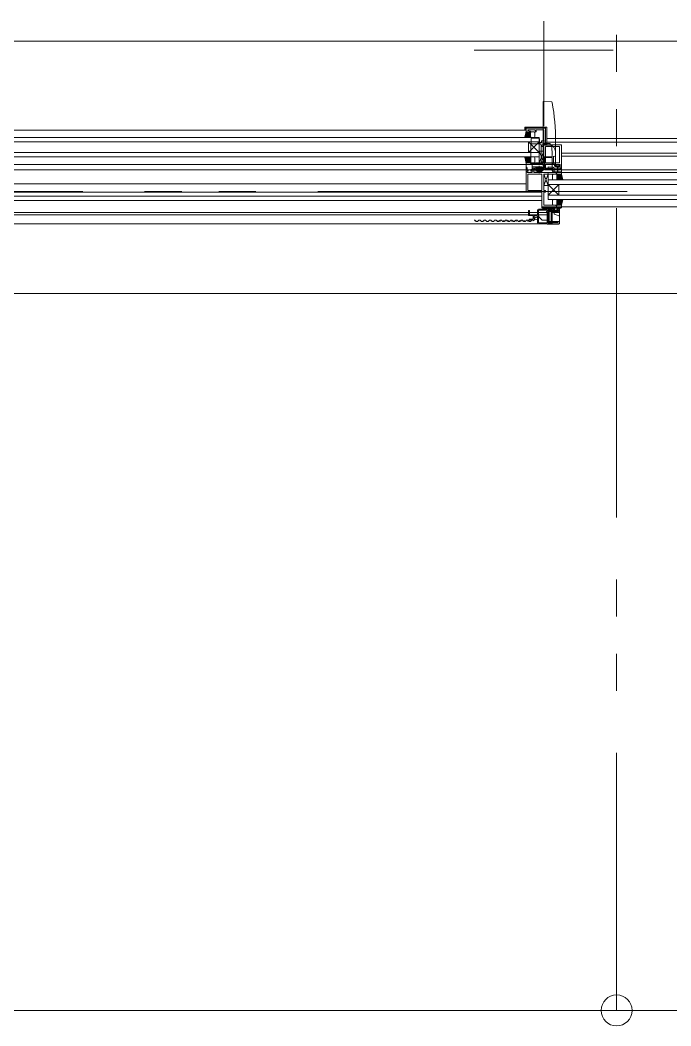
# Model space of a CAD drawing. Units: millimetres at full size. Extents: x -22551 to 92397, y -19340 to 14894.
# Drawn here: x -2013 to -1277, y -6919 to -5782 of the extents above; entities that cross this region are included whole.
import ezdxf

# ---------------------------------------------------------------- set-up
doc = ezdxf.new("R2010")
doc.units = ezdxf.units.MM
doc.header["$LTSCALE"] = 70
doc.header["$PDMODE"] = 32
doc.header["$PDSIZE"] = 35
doc.linetypes.add('DOUBLE_CHAIN1', pattern=[8.8, 5, -1, 0.6, -0.6, 0.6, -1])
doc.layers.add('0-0_NoName', color=7, linetype='Continuous', lineweight=15)
doc.layers.add('2-0_通芯', color=7, linetype='Continuous', lineweight=15)

# ---------------------------------------------------------------- blocks, each defined once
blk = doc.blocks.new('グループ部品-125')
at = {"layer": '2-0_通芯', "linetype": 'DOUBLE_CHAIN1'}
for p, q in [((-1338.39, -450.32), (-1338.39, -6725.7)), ((-21388.39, -5975.7), (23861.61, -5975.7))]:
    blk.add_line(p, q, dxfattribs=at)
at = {"layer": '2-0_通芯'}
for p, q in [((-1420.89, -5901.2), (-1420.89, -5782.74)), ((-5173.39, -5805.7), (-103.39, -5805.7)), ((-1342.39, -5815.7), (-1499.39, -5815.7)), ((-1421.39, -5874.21), (-1421.39, -5918.08)), ((-1412.2, -5874.01), (-1420.87, -5873.71)), ((-1442.09, -5902.6), (-1417.39, -5902.6)), ((-1442.09, -5902.6), (-1442.09, -5906)), ((-1417.39, -5902.6), (-1417.39, -5922.6)), ((-2573.39, -5914.5), (-1425.89, -5914.5)), ((-1440.89, -5906), (-2558.39, -5906)), ((-1440.89, -5908), (-1442.39, -5914.5)), ((-1436.12, -5908), (-1442.32, -5914.2)), ((-1441.99, -5914.5), (-1442.31, -5914.18)), ((-1440.58, -5914.5), (-1442.05, -5913.03)), ((-1437.53, -5908), (-1441.9, -5912.37)), ((-1439.16, -5914.5), (-1441.78, -5911.88)), ((-1437.75, -5914.5), (-1441.52, -5910.73)), ((-1438.95, -5908), (-1441.47, -5910.53)), ((-1436.33, -5914.5), (-1441.25, -5909.58)), ((-1435.89, -5909.19), (-1441.2, -5914.5)), ((-1440.36, -5908), (-1441.05, -5908.69)), ((-1435.89, -5913.53), (-1440.99, -5908.43)), ((-1440.89, -5904.3), (-1440.89, -5907.5)), ((-1435.89, -5908), (-1440.89, -5908)), ((-1419.39, -5903.8), (-1440.39, -5903.8)), ((-1435.89, -5912.12), (-1440, -5908)), ((-1435.89, -5910.6), (-1439.79, -5914.5)), ((-1435.89, -5910.7), (-1438.59, -5908)), ((-1435.89, -5912.02), (-1438.37, -5914.5)), ((-1435.89, -5909.29), (-1437.18, -5908)), ((-1435.89, -5913.43), (-1436.96, -5914.5)), ((-1435.89, -5914.5), (-1435.89, -5908)), ((-1435.89, -5909), (-1435.89, -5913.5)), ((-1431.89, -5908), (-1434.89, -5908)), ((-1434.89, -5914.5), (-1431.89, -5914.5)), ((-1430.89, -5913.5), (-1430.89, -5909)), ((-1425.89, -5943.07), (-1425.89, -5914.5)), ((-1425.89, -5919.5), (-2573.39, -5919.5)), ((-1437.89, -5919.5), (-1425.89, -5931.5)), ((-1437.89, -5931.5), (-1425.89, -5919.5)), ((-1437.89, -5919.5), (-1437.89, -5931.5)), ((-1426.03, -5916.01), (-1434.78, -5915.7)), ((-1425.55, -5916.46), (-1425.09, -5921.69)), ((-1423.29, -5920.3), (-1424.85, -5920.27)), ((-1423.89, -5923.04), (-1423.89, -5942.81)), ((-1419.89, -5918.08), (-1423.29, -5918.08)), ((-1423.29, -5920.68), (-1423.29, -5918.08)), ((-1419.89, -5918.74), (-1423.29, -5918.74)), ((-1423.29, -5920.68), (-1419.89, -5920.68)), ((-1421.39, -5949.19), (-1421.39, -5920.82)), ((-1421.39, -5925.19), (-1421.16, -5923.64)), ((-1420.65, -5923.22), (-1411.8, -5923.52)), ((-1419.89, -5920.68), (-1419.89, -5923.24)), ((-1417.89, -5920.02), (-1417.89, -5923.31)), ((-1417.39, -5915.7), (-183.39, -5915.7)), ((-223.39, -5919.6), (-1417.39, -5919.6)), ((-1413.39, -5921.75), (-1413.39, -5922.6)), ((-1407.39, -5919.09), (-1407.39, -5943.43)), ((-1400.89, -5922.6), (-1400.89, -5953.19)), ((-2573.39, -5931.5), (-1425.89, -5931.5)), ((-2573.39, -5936.5), (-1425.89, -5936.5)), ((-1440.89, -5943), (-1442.39, -5936.5)), ((-1436.12, -5943), (-1442.32, -5936.8)), ((-1441.99, -5936.5), (-1442.31, -5936.83)), ((-1440.58, -5936.5), (-1442.05, -5937.97)), ((-1439.16, -5936.5), (-1441.78, -5939.12)), ((-1437.75, -5936.5), (-1441.52, -5940.27)), ((-1436.33, -5936.5), (-1441.25, -5941.42)), ((-1435.89, -5941.81), (-1441.2, -5936.5)), ((-1435.89, -5940.4), (-1439.79, -5936.5)), ((-1435.89, -5938.99), (-1438.37, -5936.5)), ((-1435.89, -5937.57), (-1436.96, -5936.5)), ((-1435.89, -5936.5), (-1435.89, -5943.7)), ((-1434.89, -5936.5), (-1431.89, -5936.5)), ((-1420.89, -5930.07), (-1425.89, -5930.07)), ((-1420.89, -5930.07), (-1425.89, -5943.07)), ((-1420.89, -5943.07), (-1425.89, -5930.07)), ((-1408.35, -5935.73), (-1420.87, -5936.17)), ((-1420.39, -5937.19), (-1411.52, -5937.19)), ((-1419.89, -5936.14), (-1419.89, -5949.69)), ((-1411.39, -5932.19), (-1411.39, -5934.89)), ((-1407.39, -5934.74), (-1407.39, -5932.19)), ((-278.39, -5932.1), (-1400.89, -5932.1)), ((-278.39, -5935.5), (-1400.89, -5935.5)), ((-2586.89, -5945), (-1999.64, -5945)), ((-1999.64, -5944.94), (-1402.09, -5945.01)), ((-1440.59, -5945), (-1999.64, -5945)), ((-1437.53, -5943), (-1441.9, -5938.64)), ((-1438.95, -5943), (-1441.47, -5940.47)), ((-1440.36, -5943), (-1441.05, -5942.31)), ((-1435.89, -5937.47), (-1440.99, -5942.57)), ((-1435.89, -5943), (-1440.89, -5943)), ((-1440.89, -5943.5), (-1440.89, -5976.4)), ((-1440.89, -5945), (-1418.82, -5945.01)), ((-1435.89, -5938.89), (-1440, -5943)), ((-1435.89, -5940.3), (-1438.59, -5943)), ((-1435.89, -5941.71), (-1437.18, -5943)), ((-1435.89, -5942), (-1435.89, -5937.5)), ((-1435.39, -5944.19), (-1424.85, -5943.82)), ((-1435.39, -5944.29), (-1421.39, -5944.05)), ((-1431.89, -5943), (-1434.89, -5943)), ((-1423.39, -5947.5), (-1432.89, -5947.5)), ((-1430.89, -5937.5), (-1430.89, -5942)), ((-1429.89, -5949.09), (-1429.83, -5948.45)), ((-1421.95, -5948.45), (-1429.83, -5948.45)), ((-1428.89, -5947.59), (-1428.89, -5949.09)), ((-1425.89, -5947.59), (-1428.89, -5947.59)), ((-1427.89, -5947.8), (-1427.25, -5949.09)), ((-1425.89, -5946.67), (-1425.89, -5954.69)), ((-1423.89, -5947.8), (-1424.53, -5949.09)), ((-1421.39, -5941.92), (-1423.89, -5941.95)), ((-1421.89, -5949.09), (-1421.95, -5948.45)), ((-1419.89, -5944.64), (-1411.06, -5944.33)), ((-1418.82, -5951), (-1418.82, -5945)), ((-1415.79, -5947.75), (-1415.89, -5949.99)), ((-1415.79, -5947.75), (-1410.32, -5948)), ((-1411.39, -5937.69), (-1411.39, -5951.69)), ((-1408.35, -5944.43), (-1411.37, -5944.54)), ((-1406.24, -5946.9), (-1406.24, -5946.1)), ((-1406.24, -5946.6), (-1403.74, -5946.6)), ((-1405.49, -5947.3), (-1405.84, -5947.3)), ((-1405.24, -5950.8), (-1405.49, -5947.3)), ((-1404.14, -5947.3), (-1404.49, -5947.3)), ((-1403.74, -5946.1), (-1403.74, -5946.9)), ((-1402.09, -5945.01), (-1402.09, -5950.5)), ((-1440.89, -5951), (-2618.39, -5951)), ((-1433.89, -5951), (-1439.69, -5951)), ((-1400.89, -5950.59), (-1435.31, -5950.59)), ((-1435.31, -5952.09), (-1421.89, -5952.09)), ((-1433.39, -5949.09), (-1400.89, -5949.09)), ((-1433.39, -5950.59), (-1433.39, -5949.09)), ((-1431.39, -5949.09), (-1431.39, -5950.59)), ((-1429.39, -5951), (-1419.89, -5951)), ((-1428.69, -5952.09), (-1428.69, -5953.09)), ((-1423.09, -5953.09), (-1428.69, -5953.09)), ((-1427.89, -5950.59), (-1427.89, -5953.09)), ((-1427.59, -5950.59), (-1427.59, -5953.09)), ((-1424.19, -5950.59), (-1424.19, -5953.09)), ((-1423.89, -5950.59), (-1423.89, -5953.09)), ((-1423.09, -5952.09), (-1423.09, -5953.09)), ((-1421.89, -5952.09), (-1421.89, -5950.59)), ((-1415.89, -5955.93), (-1420.89, -5968.93)), ((-1415.89, -5968.93), (-1420.89, -5955.93)), ((-1419.89, -5949.69), (-1411.39, -5949.69)), ((-1411.39, -5951.19), (-1419.39, -5951.19)), ((-1418.82, -5950.9), (-1404.74, -5950.9)), ((-1418.82, -5951), (-1405.24, -5951)), ((-1415.89, -5949.99), (-1411.39, -5950.19)), ((-1415.89, -5984.5), (-1415.89, -5955.93)), ((-1415.86, -5949.25), (-1411.82, -5949.43)), ((-1410.89, -5961.5), (-1410.89, -5957)), ((-1410.39, -5950.93), (-1410.39, -5953.1)), ((-1409.89, -5953.19), (-1400.89, -5953.19)), ((-1409.89, -5956), (-1406.89, -5956)), ((-1408.89, -5953.19), (-1408.89, -5949.49)), ((-1405.89, -5962.5), (-1405.89, -5955.3)), ((-1405.89, -5960.12), (-1401.77, -5956)), ((-1405.89, -5958.7), (-1403.19, -5956)), ((-1405.89, -5957.29), (-1404.6, -5956)), ((-1405.89, -5956), (-1400.89, -5956)), ((-1405.89, -5961.53), (-1400.79, -5956.43)), ((-1405.89, -5957), (-1405.89, -5961.5)), ((-1405.89, -5957.19), (-1400.58, -5962.5)), ((-1405.89, -5958.6), (-1401.99, -5962.5)), ((-1405.89, -5960.02), (-1403.4, -5962.5)), ((-1405.66, -5956), (-1399.46, -5962.2)), ((-1405.45, -5962.5), (-1400.52, -5957.58)), ((-1405.24, -5950.8), (-1405.24, -5953.75)), ((-1404.74, -5953.9), (-1400.89, -5953.9)), ((-1404.25, -5956), (-1399.88, -5960.37)), ((-1404.03, -5962.5), (-1400.26, -5958.73)), ((-1402.83, -5956), (-1400.31, -5958.53)), ((-1402.62, -5962.5), (-1399.99, -5959.88)), ((-1402.09, -5950.5), (-1400.89, -5950.5)), ((-1401.42, -5956), (-1400.73, -5956.69)), ((-1400.89, -5955.5), (-1400.89, -5953.9)), ((-1400.89, -5954.1), (-283.39, -5954.1)), ((-1400.89, -5956), (-1399.39, -5962.5)), ((-1440.89, -5966.9), (-2587.36, -5966.9)), ((-1420.89, -5968.93), (-1415.89, -5968.93)), ((-1415.89, -5962.5), (-268.39, -5962.5)), ((-1415.89, -5967.5), (-268.39, -5967.5)), ((-1403.89, -5967.5), (-1415.89, -5979.5)), ((-1403.89, -5979.5), (-1415.89, -5967.5)), ((-1406.89, -5962.5), (-1409.89, -5962.5)), ((-1405.89, -5961.43), (-1404.82, -5962.5)), ((-1403.89, -5967.5), (-1403.89, -5979.5)), ((-1401.2, -5962.5), (-1399.73, -5961.03)), ((-1399.79, -5962.5), (-1399.46, -5962.18)), ((-1999.64, -5981), (-2596.39, -5981)), ((-1423.09, -5981), (-1999.64, -5981)), ((-1423.09, -5993.3), (-1423.09, -5976.99)), ((-1422.89, -5976.99), (-1423.09, -5976.99)), ((-268.39, -5979.5), (-1415.89, -5979.5)), ((-2627.89, -5985.7), (-1423.09, -5985.7)), ((-1423.09, -5993.3), (-1400.59, -5993.3)), ((-1422.39, -5993), (-842.14, -5993)), ((-1415.89, -5984.5), (-268.39, -5984.5)), ((-1410.89, -5985.5), (-1410.89, -5990)), ((-1406.89, -5984.5), (-1409.89, -5984.5)), ((-1409.89, -5991), (-1406.89, -5991)), ((-1405.89, -5989.81), (-1400.58, -5984.5)), ((-1405.89, -5988.4), (-1401.99, -5984.5)), ((-1405.89, -5986.99), (-1403.4, -5984.5)), ((-1405.89, -5984.5), (-1405.89, -5991.7)), ((-1405.89, -5985.57), (-1404.82, -5984.5)), ((-1405.89, -5985.47), (-1400.79, -5990.57)), ((-1405.89, -5990), (-1405.89, -5985.5)), ((-1405.89, -5986.89), (-1401.77, -5991)), ((-1405.89, -5988.3), (-1403.19, -5991)), ((-1405.89, -5989.71), (-1404.6, -5991)), ((-1405.89, -5991), (-1400.89, -5991)), ((-1405.66, -5991), (-1399.46, -5984.8)), ((-1405.45, -5984.5), (-1400.52, -5989.42)), ((-1404.25, -5991), (-1399.88, -5986.64)), ((-1404.03, -5984.5), (-1400.26, -5988.27)), ((-1402.83, -5991), (-1400.31, -5988.47)), ((-1402.62, -5984.5), (-1399.99, -5987.12)), ((-1401.42, -5991), (-1400.73, -5990.31)), ((-1401.2, -5984.5), (-1399.73, -5985.97)), ((-1400.89, -5991), (-1399.39, -5984.5)), ((-1400.89, -5993), (-1400.89, -5991.5)), ((-1400.59, -5993), (-1400.59, -5993.3)), ((-1399.79, -5984.5), (-1399.46, -5984.83)), ((-1437.89, -5999.2), (-2575.39, -5999.2)), ((-1437.89, -6001.9), (-2575.39, -6001.9)), ((-1437.89, -5997.4), (-1437.89, -6002.3)), ((-1436.89, -5999.2), (-1427.89, -5999.2)), ((-1408.29, -5995.7), (-1426.89, -5995.7)), ((-1426.59, -5999.2), (-1416.89, -5999.2)), ((-1426.59, -6001.9), (-1416.89, -6001.9)), ((-1426.29, -6003), (-1426.59, -6003)), ((-1426.29, -6003), (-1426.29, -6004)), ((-1426.29, -6004), (-1422.49, -6007.8)), ((-1401.59, -5994.3), (-1422.09, -5994.3)), ((-1416.89, -5994.35), (-1416.89, -5995.7)), ((-1416.89, -6010.81), (-1416.89, -5999.17)), ((-1416.39, -5995.7), (-1416.39, -5994.36)), ((-1416.39, -5995.2), (-1415.89, -5995.2)), ((-1415.89, -5994.36), (-1415.89, -5995.7)), ((-1415.59, -6010.82), (-1415.59, -5996.88)), ((-1415.59, -5997.2), (-1411.29, -5997.2)), ((-1415.59, -5997.2), (-1414.59, -5998.2)), ((-1415.43, -5995.7), (-1415.43, -5994.37)), ((-1414.93, -5994.37), (-1414.93, -5995.7)), ((-1414.59, -5998.2), (-1414.59, -6009.6)), ((-1412.29, -5998.2), (-1414.59, -5998.2)), ((-1412.29, -5998.2), (-1411.29, -5997.2)), ((-1412.29, -6009.6), (-1412.29, -5998.2)), ((-1411.85, -5995.7), (-1411.85, -5994.4)), ((-1411.35, -5994.4), (-1411.35, -5995.7)), ((-1411.29, -5996.82), (-1411.29, -6010.88)), ((-1403.89, -5999.4), (-1411.29, -5999.4)), ((-1410.89, -5995.7), (-1410.89, -5994.41)), ((-1410.89, -5995.2), (-1410.39, -5995.2)), ((-1410.39, -5994.41), (-1410.39, -5995.7)), ((-1404.09, -5998), (-1410.09, -5998)), ((-1409.89, -5994.42), (-1409.89, -5995.7)), ((-1408.89, -6001.22), (-1408.89, -5999.4)), ((-1403.55, -6003.16), (-1408.89, -6001.22)), ((-1408.29, -5995.7), (-1408.29, -5997.15)), ((-1405.89, -5997.15), (-1405.89, -5995.7)), ((-1405.89, -5995.7), (-1402.89, -5995.7)), ((-1404.59, -5997.15), (-1404.59, -5998)), ((-1402.89, -6011.3), (-1402.89, -5994.38)), ((-1402.89, -5998.1), (-1402.89, -5996.7)), ((-1403.89, -6012), (-2609.39, -6012)), ((-1499.38, -6009.06), (-1499.49, -6009.06)), ((-1496.38, -6008.3), (-1496.58, -6008.3)), ((-1493.38, -6009.06), (-1493.58, -6009.06)), ((-1490.38, -6008.3), (-1490.58, -6008.3)), ((-1487.38, -6009.06), (-1487.58, -6009.06)), ((-1484.38, -6008.3), (-1484.58, -6008.3)), ((-1481.38, -6009.06), (-1481.58, -6009.06)), ((-1478.38, -6008.3), (-1478.58, -6008.3)), ((-1475.38, -6009.06), (-1475.58, -6009.06)), ((-1472.38, -6008.3), (-1472.58, -6008.3)), ((-1469.38, -6009.06), (-1469.58, -6009.06)), ((-1466.38, -6008.3), (-1466.58, -6008.3)), ((-1463.38, -6009.06), (-1463.58, -6009.06)), ((-1460.38, -6008.3), (-1460.58, -6008.3)), ((-1457.38, -6009.06), (-1457.58, -6009.06)), ((-1454.38, -6008.3), (-1454.58, -6008.3)), ((-1451.38, -6009.06), (-1451.58, -6009.06)), ((-1448.38, -6008.3), (-1448.58, -6008.3)), ((-1445.38, -6009.06), (-1445.58, -6009.06)), ((-1442.38, -6008.3), (-1442.58, -6008.3)), ((-1439.38, -6009.06), (-1439.58, -6009.06)), ((-1437.49, -6007.8), (-1431.98, -6007.8)), ((-1436.38, -6008.3), (-1436.58, -6008.3)), ((-1433.38, -6009.06), (-1433.58, -6009.06)), ((-1426.59, -6010.8), (-1416.89, -6010.8)), ((-1422.49, -6007.8), (-1416.89, -6007.8)), ((-1416.89, -6012), (-1416.89, -6012.3)), ((-1416.89, -6012.3), (-1403.89, -6012.3)), ((-1414.59, -6009.6), (-1412.29, -6009.6)), ((-1412.29, -6009.6), (-1411.29, -6010.6)), ((-1411.29, -6009.5), (-1402.89, -6009.5)), ((-1402.89, -6011), (-1402.89, -6010.3)), ((-344.89, -6090.7), (-4931.89, -6090.7))]:
    blk.add_line(p, q, dxfattribs=at)
for points in [[(-1418.89, -5903.6), (-1441.09, -5903.6), (-1441.09, -5906)], [(-1436.11, -5907.41), (-1438.96, -5906.65), (-1438.96, -5905.73), (-1430.39, -5905.73), (-1430.39, -5908), (-1429.39, -5908), (-1429.39, -5905.73), (-1420.89, -5905.73), (-1420.89, -5922.6), (-1422.89, -5922.6), (-1422.89, -5924.7), (-1422.09, -5924.7)], [(-1400.89, -5922.6), (-1418.89, -5922.6), (-1418.89, -5903.6)], [(-1435.39, -5944.29), (-1435.39, -5921.69), (-1424.85, -5922.06), (-1424.85, -5920.27)], [(-1425.09, -5921.69), (-1435.09, -5921.69), (-1435.09, -5916)], [(-1421.76, -5924.53), (-1420.89, -5924.53), (-1420.89, -5943.07), (-1425.93, -5943.07)], [(-1440.89, -5945), (-1420.82, -5945), (-1420.82, -5949.5)], [(-1433.89, -5945), (-1433.89, -5951.7), (-1435.29, -5951.7), (-1435.29, -5952.5), (-1433.89, -5952.5), (-1433.89, -5954), (-1439.69, -5954), (-1439.69, -5952.5), (-1438.29, -5952.5), (-1438.29, -5951.7), (-1439.69, -5951.7), (-1439.69, -5948.6)], [(-1426.85, -5943.07), (-1433.16, -5943.07), (-1434.89, -5943.7), (-1435.89, -5943.7)], [(-1400.89, -5954), (-1431.96, -5954), (-1431.96, -5949), (-1429.08, -5949), (-1423.35, -5948.5)], [(-1418.89, -5950), (-1418.89, -5945), (-1408.79, -5945), (-1408.79, -5946.3)], [(-1407.79, -5947.3), (-1406.49, -5947.3), (-1406.49, -5946.5), (-1407.59, -5946.5), (-1407.59, -5945), (-1402.39, -5945), (-1402.39, -5946.5), (-1403.49, -5946.5), (-1403.49, -5947.3), (-1402.09, -5947.3)], [(-1407.29, -5945), (-1407.29, -5946.1), (-1406.24, -5946.1)], [(-1404.74, -5953.9), (-1404.74, -5950.8), (-1404.49, -5947.3)], [(-1403.74, -5946.1), (-1402.69, -5946.1), (-1402.69, -5945)], [(-1420.82, -5949.5), (-1423.7, -5949.5), (-1429.43, -5950)], [(-1420.02, -5974.47), (-1420.89, -5974.47), (-1420.89, -5955.93), (-1415.85, -5955.93)], [(-1414.93, -5955.93), (-1408.62, -5955.93), (-1406.89, -5955.3), (-1405.89, -5955.3)], [(-1404.74, -5951), (-233.59, -5951), (-233.59, -5950.2), (-234.69, -5950.2), (-234.69, -5948.7), (-229.49, -5948.7), (-229.49, -5950.2), (-230.59, -5950.2), (-230.59, -5951), (-223.39, -5951)], [(-2618.39, -5976.4), (-1422.89, -5976.4), (-1422.89, -5992.5)], [(-1405.89, -5991.7), (-1406.89, -5991.7), (-1408.62, -5991.07), (-1420.89, -5991.07), (-1420.89, -5976.4), (-1418.89, -5976.4), (-1418.89, -5974.3), (-1419.69, -5974.3)], [(-1422.09, -5994.3), (-1422.8, -5994.01), (-1423.09, -5993.3)], [(-1400.59, -5993.3), (-1400.88, -5994.01), (-1401.59, -5994.3)], [(-1437.39, -6002.8), (-1432.79, -6002.8), (-1432.79, -6007), (-1437.49, -6007), (-1437.49, -6007.8)], [(-1427.89, -5996.7), (-1427.89, -6001.9), (-1436.89, -6001.9), (-1436.89, -5997.4)], [(-1430.69, -6006.62), (-1430.94, -6006.41), (-1431.26, -6006.49), (-1431.53, -6006.02), (-1430.97, -6005.46), (-1431.07, -6005.2), (-1431.69, -6005.2), (-1431.69, -6003), (-1427.89, -6003), (-1427.89, -6006), (-1427.59, -6006.3), (-1427.44, -6006.63), (-1427.89, -6007.17), (-1427.89, -6011)], [(-1405.39, -6010.6), (-1410.09, -6010.6), (-1410.09, -6009.8), (-1411.09, -6009.8), (-1411.09, -6010.9), (-1415.69, -6010.9), (-1415.69, -5996.8), (-1411.09, -5996.8), (-1411.09, -5999.1), (-1403.89, -5999.1)], [(-1410.09, -5998), (-1410.09, -5996.5), (-1408.59, -5996.5), (-1408.59, -5995.7)], [(-1409.59, -5998), (-1409.59, -5997.15), (-1404.59, -5997.15)], [(-1405.59, -5995.7), (-1405.59, -5996.5), (-1404.09, -5996.5), (-1404.09, -5998)], [(-1411.29, -6010.6), (-1415.59, -6010.6), (-1414.59, -6009.6)], [(-1403.39, -6009.8), (-1404.59, -6009.8), (-1404.89, -6010.1)]]:
    blk.add_lwpolyline(points, dxfattribs=at)
for points in [[(-1418.89, -5943.07), (-1402.82, -5943.07), (-1402.82, -5924.53), (-1418.89, -5924.53)], [(-1438.96, -5974.47), (-1422.89, -5974.47), (-1422.89, -5955.93), (-1438.96, -5955.93)], [(-1426.59, -6011.1), (-1416.89, -6011.1), (-1416.89, -5998.9), (-1417.69, -5998.9), (-1417.69, -5998), (-1416.89, -5998), (-1416.89, -5996.6), (-1426.59, -5996.6)]]:
    blk.add_lwpolyline(points, close=True, dxfattribs=at)
blk.add_circle((-1429.38, -6005.9), 1.45, dxfattribs=at)
for centre, radius, start, end in [((-1420.89, -5874.21), 0.5, 88, 180), ((-1412.24, -5875.01), 1, 9.79346, 88), ((-1672.39, -5919.92), 265, 0.17857, 9.79346), ((-1441.09, -5903.6), 1, 90, 179.99999), ((-1418.39, -5903.6), 1, 0, 90), ((-1440.39, -5904.3), 0.5, 90, 180), ((-1440.39, -5907.5), 0.5, 180, 270), ((-1436.19, -5907.7), 0.3, 270, 75), ((-1434.89, -5909), 1, 90.0001, 180.0001), ((-1434.89, -5913.5), 1, 180.0001, 270.0001), ((-1431.89, -5909), 1, 0.0001, 90.0001), ((-1431.89, -5913.5), 1, 270.0001, 0.0001), ((-1419.39, -5904.3), 0.5, 0, 90), ((-1434.79, -5916), 0.3, 88, 180), ((-1426.04, -5916.51), 0.5, 5, 88.02699), ((-1424.89, -5923.04), 1, 0, 90), ((-1424.89, -5923.06), 1, 0, 88), ((-1422.09, -5924.5), 0.2, 270, 324.90037), ((-1421.76, -5924.73), 0.2, 90, 144.90037), ((-1421.89, -5920.82), 0.5, 0, 16.57035), ((-1420.66, -5923.72), 0.5, 88, 171.46923), ((-1418.39, -5922.1), 0.5, 180, 270), ((-1416.89, -5920.61), 0.5, 180, 268.6024), ((-1417.39, -5941.1), 20, 81.24067, 88.6024), ((-1417.39, -5941.1), 20, 79.17457, 81.24067), ((-1413.69, -5921.75), 0.3, 0, 79.17457), ((-1412.76, -5924.49), 1, 5.53061, 88), ((-1411.85, -5924.52), 1, 49.17186, 88), ((-1492.39, -5932.2), 81, 0.00856, 5.53061), ((-1418.39, -5932.09), 11, 359.4814, 49.17186), ((-1401.89, -5923.6), 1, 0, 90), ((-1434.89, -5937.5), 1, 89.9999, 179.9999), ((-1431.89, -5937.5), 1, 359.9999, 89.9999), ((-1420.89, -5935.67), 0.5, 180, 272), ((-1420.39, -5936.19), 1, 180, 270), ((-1412.39, -5934.89), 1, 272, 0), ((-1412.39, -5937.69), 1, 0, 30), ((-1524.69, -5933.69), 115, 355.1492, 358.95761), ((-1408.39, -5934.74), 1, 272, 0), ((-1440.39, -5943.5), 0.5, 90, 180), ((-1440.29, -5948.6), 0.6, 0, 180), ((-1434.89, -5942), 1, 179.9999, 269.9999), ((-1432.89, -5948.5), 1, 90, 180), ((-1431.89, -5942), 1, 269.9999, 359.9999), ((-1425.89, -5957.09), 9.5, 65.47227, 114.52773), ((-1426.85, -5943.27), 0.2, 23.57818, 90), ((-1426.39, -5943.07), 0.3, 203.57818, 336.42182), ((-1425.93, -5943.27), 0.2, 90, 156.42182), ((-1425.85, -5943.27), 0.2, 23.57818, 90), ((-1425.39, -5943.07), 0.3, 203.57818, 336.42182), ((-1424.93, -5943.27), 0.2, 90, 156.42182), ((-1424.89, -5942.82), 1, 272, 0), ((-1423.39, -5948), 0.5, 275, 90), ((-1411.1, -5943.33), 1, 272, 355.1492), ((-1410.39, -5949.49), 1.5, 15.61325, 87.4552), ((-1407.79, -5946.3), 1, 180, 270), ((-1408.39, -5943.43), 1, 272, 0), ((-1405.84, -5946.9), 0.4, 180, 270), ((-1404.14, -5946.9), 0.4, 270, 0), ((-1429.39, -5950.5), 0.5, 95, 270), ((-1419.39, -5949.19), 2, 180, 270), ((-1419.89, -5950), 1, 270, 0), ((-1416.85, -5955.73), 0.2, 270, 336.42182), ((-1416.39, -5955.93), 0.3, 23.57818, 156.42182), ((-1415.93, -5955.73), 0.2, 203.57818, 270), ((-1415.85, -5955.73), 0.2, 270, 336.42182), ((-1415.39, -5955.93), 0.3, 23.57818, 156.42182), ((-1414.93, -5955.73), 0.2, 203.57818, 270), ((-1411.89, -5950.93), 1.5, 0, 87.4552), ((-1409.89, -5951.69), 1.5, 180, 270), ((-1409.89, -5957), 1, 89.9999, 179.9999), ((-1410.39, -5949.49), 1.5, 0, 15.61325), ((-1406.89, -5957), 1, 359.9999, 89.9999), ((-1404.99, -5953.75), 0.25, 180, 0), ((-1401.49, -5949.9), 0.6, 180, 0), ((-1401.39, -5955.5), 0.5, 270, 0), ((-1409.89, -5961.5), 1, 179.9999, 269.9999), ((-1406.89, -5961.5), 1, 269.9999, 359.9999), ((-1439.89, -5975.4), 1, 180, 270), ((-1420.02, -5974.27), 0.2, 270, 324.90037), ((-1419.69, -5974.5), 0.2, 90, 144.90037), ((-1422.09, -5993.3), 1, 180, 270), ((-1422.39, -5992.5), 0.5, 180, 270), ((-1409.89, -5985.5), 1, 90.0001, 180.0001), ((-1409.89, -5990), 1, 180.0001, 270.0001), ((-1406.89, -5985.5), 1, 0.0001, 90.0001), ((-1406.89, -5990), 1, 270.0001, 0.0001), ((-1401.59, -5993.3), 1, 270, 0), ((-1401.39, -5991.5), 0.5, 0, 90), ((-1437.39, -5997.4), 0.5, 359.99999, 180.00001), ((-1437.39, -6002.3), 0.5, 180.00001, 269.99999), ((-1426.89, -5996.7), 1, 90.00001, 179.99999), ((-1403.89, -5996.7), 1, 0.00001, 89.99999), ((-1403.89, -5998.1), 1, 270.00001, 359.99999), ((-1403.89, -5998.4), 1, 270, 0), ((-1403.89, -6004.1), 1, 0, 70), ((-1499.48, -6009.52), 1.72, 29.20254, 90.153), ((-1496.48, -6007.84), 1.72, 209.20254, 330.79746), ((-1493.48, -6009.52), 1.72, 29.20254, 150.79746), ((-1490.48, -6007.84), 1.72, 209.20254, 330.79746), ((-1487.48, -6009.52), 1.72, 29.20254, 150.79746), ((-1484.48, -6007.84), 1.72, 209.20254, 330.79746), ((-1481.48, -6009.52), 1.72, 29.20254, 150.79746), ((-1478.48, -6007.84), 1.72, 209.20254, 330.79746), ((-1475.48, -6009.52), 1.72, 29.20254, 150.79746), ((-1472.48, -6007.84), 1.72, 209.20254, 330.79746), ((-1469.48, -6009.52), 1.72, 29.20254, 150.79746), ((-1466.48, -6007.84), 1.72, 209.20254, 330.79746), ((-1463.48, -6009.52), 1.72, 29.20254, 150.79746), ((-1460.48, -6007.84), 1.72, 209.20254, 330.79746), ((-1457.48, -6009.52), 1.72, 29.20254, 150.79746), ((-1454.48, -6007.84), 1.72, 209.20254, 330.79746), ((-1451.48, -6009.52), 1.72, 29.20254, 150.79746), ((-1448.48, -6007.84), 1.72, 209.20254, 330.79746), ((-1445.48, -6009.52), 1.72, 29.20254, 150.79746), ((-1442.48, -6007.84), 1.72, 209.20254, 330.79746), ((-1439.48, -6009.52), 1.72, 29.20254, 150.79746), ((-1436.48, -6007.84), 1.72, 209.20254, 330.79746), ((-1433.48, -6009.52), 1.72, 29.20254, 150.79746), ((-1431.98, -6006.5), 1.3, 269.99998, 354.7841), ((-1426.89, -6011), 1, 180.00001, 269.99999), ((-1405.39, -6010.1), 0.5, 270.00001, 359.99999), ((-1403.89, -6011), 1, 270.00001, 359.99999), ((-1403.89, -6011.3), 1, 270, 0), ((-1403.39, -6010.3), 0.5, 0.00001, 89.99999)]:
    blk.add_arc(centre, radius, start, end, dxfattribs=at)

msp = doc.modelspace()

# ---------------------------------------------------------------- linework, layer by layer
at = {"layer": '0-0_NoName'}
for p, q in [((-1338.39, -6669.36), (-1338.39, -6901.63)), ((-3838.39, -6901.63), (-1338.39, -6901.63)), ((-1338.39, -6901.63), (361.61, -6901.63))]:
    msp.add_line(p, q, dxfattribs=at)
msp.add_point((-1338.39, -6901.63), dxfattribs=at)

# ---------------------------------------------------------------- block references
at = {"layer": '2-0_通芯'}
msp.add_blockref('グループ部品-125', (0, 0), dxfattribs=at)

doc.saveas('drawing.dxf')
